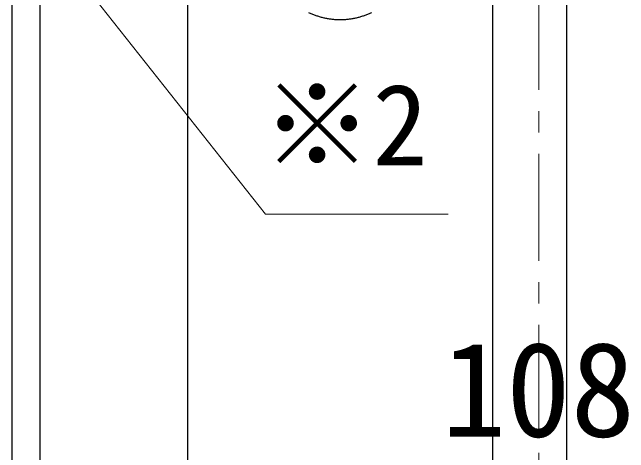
# Model space of a CAD drawing. Units: millimetres, scale not verified. Extents: x -800 to 800, y -560 to 560.
# Drawn here: x -456.4 to -389.7, y 304.2 to 351.8 of the extents above; entities that cross this region are included whole.
import ezdxf
from ezdxf.enums import TextEntityAlignment as Align

# ---------------------------------------------------------------- set-up
doc = ezdxf.new("R2010")
doc.units = ezdxf.units.MM
doc.header["$LTSCALE"] = 4
doc.linetypes.add('USER11', pattern=[4.619272, 2.886781, -0.577497, 0.577497, -0.577497])
doc.layers.add('2-0', color=7, linetype='Continuous', lineweight=25)
doc.styles.add('ＭＳ ゴシック', font='')
doc.styles.get('ＭＳ ゴシック').set_extended_font_data('MS Gothic')

msp = doc.modelspace()

# ---------------------------------------------------------------- linework, layer by layer
at = {"layer": '2-0', "color": 4, "linetype": 'USER11', "lineweight": 9}
msp.add_line((-399.428, 447.351), (-399.428, 179.525), dxfattribs=at)
at = {"layer": '2-0'}
for p, q in [((-456.428, 179.172), (-456.428, 437.828)), ((-453.427, 179.172), (-453.427, 437.828)), ((-396.428, 401.829), (-396.428, 179.172)), ((-437.428, 179.172), (-437.428, 393.829)), ((-404.428, 393.829), (-404.428, 179.172))]:
    msp.add_line(p, q, dxfattribs=at)
at = {"layer": '2-0', "color": 4, "lineweight": 9}
for p, q in [((-448.628, 354.754), (-428.997, 329.987)), ((-428.997, 329.987), (-409.25, 329.987))]:
    msp.add_line(p, q, dxfattribs=at)
at = {"layer": '2-0'}
for centre, radius, start, end in [((-420.942, 358.887), 7.858, 244.26884, 247.06908), ((-420.915, 358.89), 7.861, 292.91963, 295.7192), ((-420.947, 358.876), 7.846, 247.06921, 249.88561), ((-420.95, 358.868), 7.838, 249.8858, 252.71865), ((-420.95, 358.868), 7.838, 252.71891, 255.56791), ((-420.948, 358.877), 7.847, 255.56824, 258.43247), ((-420.944, 358.897), 7.868, 258.43287, 261.31076), ((-420.938, 358.932), 7.903, 261.31123, 264.20055), ((-420.933, 358.984), 7.955, 264.20109, 267.09895), ((-420.924, 358.989), 7.96, 272.89923, 275.79535), ((-420.919, 358.937), 7.908, 275.79589, 278.68355), ((-420.914, 358.902), 7.872, 278.68402, 281.56038), ((-420.91, 358.881), 7.851, 281.56077, 284.42362), ((-420.907, 358.872), 7.841, 284.42394, 287.27172), ((-420.907, 358.872), 7.841, 287.27197, 290.10378), ((-420.91, 358.878), 7.848, 290.10396, 292.91951), ((-420.93, 359.055), 8.026, 267.09956, 270.00246), ((-420.928, 359.06), 8.031, 269.99755, 272.89863)]:
    msp.add_arc(centre, radius, start, end, dxfattribs=at)

# ---------------------------------------------------------------- texts
at = {"layer": '2-0', "style": 'ＭＳ ゴシック'}
for s, height, p in [('※2', 8.798, (-429.425, 332.621)), ('108', 10.26, (-409.928, 302.829))]:
    msp.add_text(s, height=height, dxfattribs=at).set_placement(p, align=Align.BOTTOM_LEFT)

doc.saveas('drawing.dxf')
